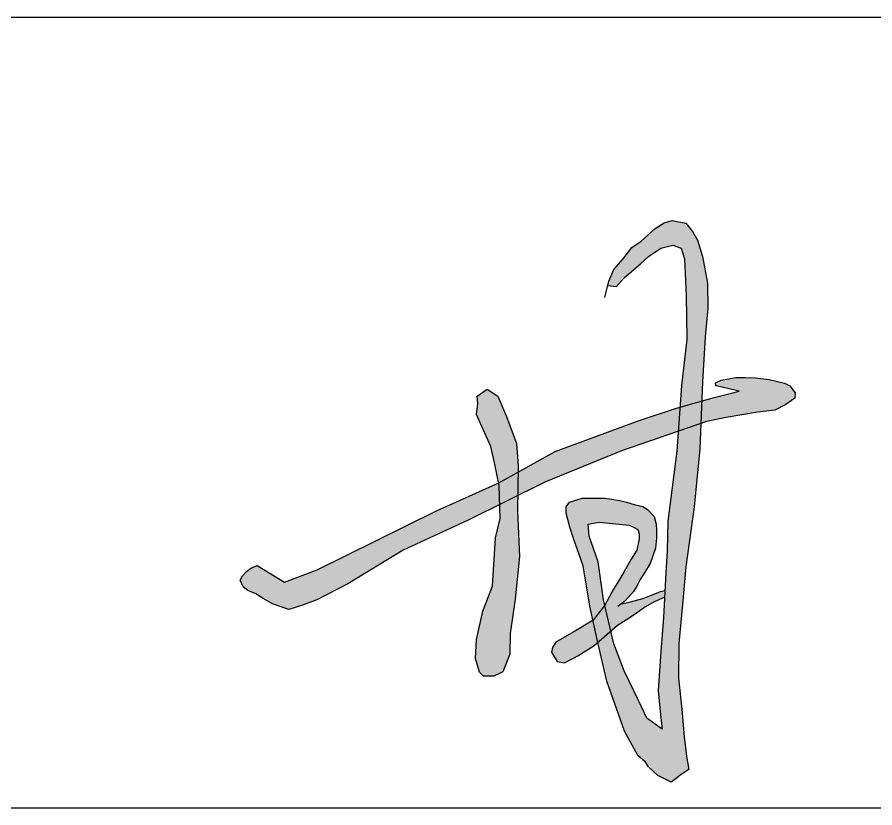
# Model space of a CAD drawing. Extents: x 9732137 to 18866768, y -962146 to 246094.
# Drawn here: x 9819040 to 9819745, y 7894 to 8544 of the extents above; entities that cross this region are included whole.
import ezdxf

# ---------------------------------------------------------------- set-up
doc = ezdxf.new("R2010")
doc.units = 0
doc.header["$LTSCALE"] = 1000
doc.layers.get('0').update_dxf_attribs({"linetype": 'CONTINUOUS'})
doc.layers.add('HATCH', color=254, linetype='CONTINUOUS')

msp = doc.modelspace()

# ---------------------------------------------------------------- hatches: boundary and pattern name
at = {"layer": 'HATCH'}
for points in [[(9819605.71, 8280.87), (9819607.85, 8304.37), (9819607.58, 8324.98), (9819603.57, 8346.88), (9819599.3, 8360.49), (9819595.29, 8367.44), (9819589.68, 8374.38), (9819578.45, 8376.51), (9819572.04, 8374.65), (9819564.56, 8370.11), (9819553.07, 8359.43), (9819545.32, 8354.35), (9819538.11, 8345.01), (9819530.63, 8336.2), (9819526.35, 8326.59), (9819525.51, 8323.07), (9819532.88, 8322.35), (9819539.29, 8329.77), (9819552.44, 8340.89), (9819559.19, 8346.95), (9819569.3, 8353.69), (9819579.08, 8356.39), (9819585.83, 8353.69), (9819588.53, 8344.93), (9819589.88, 8314.94), (9819590.55, 8278.88), (9819586.17, 8241.05), (9819584.93, 8222.97), (9819602.7, 8228.08), (9819603.31, 8243.93)], [(9819671.99, 8225.27), (9819679.41, 8230.42), (9819679.62, 8234.75), (9819675.28, 8240.51), (9819670.75, 8242.78), (9819664.97, 8244.22), (9819658.17, 8245.87), (9819646.62, 8247.11), (9819638.58, 8247.52), (9819630.95, 8247.52), (9819624.97, 8246.49), (9819618.79, 8245.25), (9819614.04, 8243.19), (9819614.45, 8240.72), (9819619.61, 8239.48), (9819626.41, 8237.84), (9819633.43, 8236.39), (9819627.24, 8234.54), (9819613.01, 8231.04), (9819602.7, 8228.08), (9819601.99, 8209.65), (9819606.62, 8211.26), (9819622.91, 8214.55), (9819648.68, 8218.88), (9819662.91, 8220.53)], [(9819450.69, 8193.36), (9819442.33, 8215.51), (9819435.34, 8232.19), (9819426.54, 8237.83), (9819418.28, 8232.22), (9819418.88, 8225.89), (9819417.75, 8217.1), (9819422.04, 8207.18), (9819429.48, 8190.72), (9819432.41, 8177.33), (9819435.97, 8160.96), (9819451.95, 8169.81), (9819452.04, 8174.87)], [(9819602.7, 8228.08), (9819584.93, 8222.97), (9819583.58, 8203.28), (9819601.99, 8209.65)], [(9819536.86, 8187.09), (9819583.58, 8203.28), (9819584.93, 8222.97), (9819582.05, 8222.15), (9819551.32, 8212.05), (9819482.39, 8186.65), (9819451.95, 8169.81), (9819451.59, 8150.39), (9819473.89, 8161.47)], [(9819530.66, 8028.66), (9819528.19, 8039.16), (9819520.64, 8032.62), (9819517.38, 8029.81), (9819517.4, 8029.69), (9819524.92, 7997.89), (9819539.31, 7956.68), (9819550.25, 7936.74), (9819556.47, 7931.39), (9819559.05, 7927.31), (9819566.77, 7920.45), (9819577.71, 7914.88), (9819581.57, 7917.45), (9819585, 7920.67), (9819592.3, 7925.17), (9819590.15, 7936.13), (9819588.43, 7952.2), (9819586.5, 7974.93), (9819583.71, 8000.25), (9819584.04, 8028.79), (9819586.93, 8061), (9819589.69, 8091.83), (9819596.64, 8141.29), (9819601.18, 8188.88), (9819601.99, 8209.65), (9819583.58, 8203.28), (9819582.46, 8187.06), (9819575.04, 8129.33), (9819574.37, 8104.99), (9819573.36, 8086.79), (9819571.33, 8050.3), (9819569.31, 8022.38), (9819567, 7990.29), (9819568.98, 7970.14), (9819570.33, 7958.35), (9819557.62, 7967.35), (9819551.1, 7981.47), (9819539.14, 8006.22)], [(9819451.95, 8169.81), (9819435.97, 8160.96), (9819436.48, 8158.61), (9819436.87, 8143.07), (9819451.59, 8150.39)], [(9819357.52, 8105.52), (9819410.77, 8130.1), (9819436.87, 8143.07), (9819436.48, 8158.61), (9819435.97, 8160.96), (9819384.83, 8137.77), (9819286.85, 8089.39), (9819259.98, 8079.16), (9819237.58, 8092.91), (9819232.32, 8090.66), (9819228.82, 8087.98), (9819225.31, 8084.48), (9819223.46, 8080.77), (9819225.93, 8075.41), (9819229.85, 8072.32), (9819236.45, 8069.64), (9819242.43, 8065.73), (9819250.06, 8061.4), (9819263.46, 8056.66), (9819274.6, 8060.37), (9819286.56, 8064.7), (9819311.92, 8077.89)], [(9819452.95, 8100.38), (9819451.36, 8137.84), (9819451.59, 8150.39), (9819436.87, 8143.07), (9819437.15, 8131.56), (9819433.32, 8115.72), (9819430.84, 8075.96), (9819422.94, 8055.44), (9819417.75, 8032.22), (9819416.85, 8016.44), (9819420.23, 8005.16), (9819423.39, 8002.01), (9819431.96, 8002.01), (9819439.41, 8005.61), (9819445.05, 8020.04), (9819445.5, 8036.95), (9819449.56, 8065.36)], [(9819558.18, 8139.08), (9819554.47, 8141.44), (9819547.39, 8143.12), (9819540.98, 8145.14), (9819535.25, 8146.49), (9819528.84, 8147.5), (9819522.77, 8148.18), (9819512.99, 8148.18), (9819504.56, 8148.18), (9819494.11, 8145.14), (9819491.41, 8141.1), (9819491.41, 8136.04), (9819494.44, 8124.59), (9819497.48, 8115.15), (9819505.24, 8092.57), (9819510.97, 8059.55), (9819513.46, 8048), (9819523.2, 8060.41), (9819522.18, 8064.75), (9819517.61, 8095.87), (9819510.22, 8116.94), (9819509.35, 8126.93), (9819518.48, 8128.45), (9819537.61, 8126.71), (9819543.04, 8126.06), (9819547.17, 8124.1), (9819550.22, 8122.58), (9819551.3, 8119.11), (9819551.3, 8114.76), (9819549.57, 8105.42), (9819544.78, 8098.04), (9819539.13, 8088.05), (9819535.22, 8081.53), (9819533.05, 8077.84), (9819530.22, 8073.5), (9819526.96, 8067.42), (9819523.2, 8060.41), (9819528.19, 8039.16), (9819533.68, 8043.91), (9819540.85, 8048.69), (9819548.9, 8053.68), (9819554.98, 8058.24), (9819564.11, 8063.24), (9819572.25, 8066.92), (9819572.56, 8072.53), (9819568.89, 8071.49), (9819558.68, 8067.58), (9819554.33, 8065.84), (9819543.25, 8062.8), (9819536.77, 8061.4), (9819539.64, 8063.59), (9819546.72, 8071.68), (9819549.42, 8076.06), (9819552.11, 8081.45), (9819555.82, 8086.85), (9819560.54, 8094.6), (9819564.93, 8107.06), (9819565.6, 8115.49), (9819565.6, 8121.89), (9819565.27, 8126.95), (9819563.58, 8133.35)], [(9819523.2, 8060.41), (9819513.46, 8048), (9819517.38, 8029.81), (9819520.64, 8032.62), (9819528.19, 8039.16)], [(9819517.38, 8029.81), (9819513.46, 8048), (9819497.82, 8038.48), (9819483.04, 8030.01), (9819480.21, 8025.45), (9819479.34, 8021.76), (9819483.91, 8013.94), (9819489.99, 8012.85), (9819500.86, 8018.72), (9819508.25, 8023.28), (9819514.34, 8027.19)]]:
    msp.add_hatch(color=256, dxfattribs=at).paths.add_polyline_path(points)

# ---------------------------------------------------------------- linework, layer by layer
for p, q in [((9817456.78, 8543.72), (9828456.78, 8543.72)), ((9817456.78, 7893.72), (9822956.78, 7893.72))]:
    msp.add_line(p, q)
for points in [[(9819523.14, 8313.24), (9819526.35, 8326.59), (9819530.63, 8336.2), (9819538.11, 8345.01), (9819545.32, 8354.35), (9819553.07, 8359.43), (9819564.56, 8370.11), (9819572.04, 8374.65), (9819578.45, 8376.51), (9819589.68, 8374.38), (9819595.29, 8367.44), (9819599.3, 8360.49), (9819603.57, 8346.88), (9819607.58, 8324.98), (9819607.85, 8304.37), (9819605.71, 8280.87), (9819603.31, 8243.93), (9819601.18, 8188.88), (9819596.64, 8141.29), (9819589.69, 8091.83), (9819586.93, 8061), (9819584.04, 8028.79), (9819583.71, 8000.25), (9819586.5, 7974.93), (9819588.43, 7952.2), (9819590.15, 7936.13), (9819592.3, 7925.17), (9819585, 7920.67), (9819581.57, 7917.45), (9819577.71, 7914.88), (9819566.77, 7920.45), (9819559.05, 7927.31), (9819556.47, 7931.39), (9819550.25, 7936.74), (9819539.31, 7956.68), (9819524.92, 7997.89), (9819517.4, 8029.69), (9819510.97, 8059.55), (9819505.24, 8092.57), (9819497.48, 8115.15), (9819494.44, 8124.59), (9819491.41, 8136.04), (9819491.41, 8141.1), (9819494.11, 8145.14), (9819494.11, 8145.14), (9819504.56, 8148.18), (9819512.99, 8148.18), (9819512.99, 8148.18), (9819522.77, 8148.18), (9819528.84, 8147.5), (9819535.25, 8146.49), (9819540.98, 8145.14), (9819547.39, 8143.12), (9819554.47, 8141.44), (9819558.18, 8139.08), (9819563.58, 8133.35), (9819565.27, 8126.95), (9819565.6, 8121.89), (9819565.6, 8115.49), (9819564.93, 8107.06), (9819560.54, 8094.6), (9819555.82, 8086.85), (9819552.11, 8081.45), (9819549.42, 8076.06), (9819546.72, 8071.68), (9819546.72, 8071.68), (9819539.64, 8063.59), (9819533.9, 8059.21)], [(9819525.51, 8323.07), (9819532.88, 8322.35), (9819532.88, 8322.35), (9819539.29, 8329.77), (9819552.44, 8340.89), (9819559.19, 8346.95), (9819569.3, 8353.69), (9819579.08, 8356.39), (9819579.08, 8356.39), (9819585.83, 8353.69), (9819588.53, 8344.93), (9819589.88, 8314.94), (9819590.55, 8278.88), (9819586.17, 8241.05), (9819582.46, 8187.06), (9819575.04, 8129.33), (9819574.37, 8104.99), (9819573.36, 8086.79), (9819571.33, 8050.3), (9819569.31, 8022.38), (9819567, 7990.29), (9819568.98, 7970.14), (9819570.33, 7958.35), (9819570.33, 7958.35), (9819557.62, 7967.35), (9819551.1, 7981.47), (9819539.14, 8006.22), (9819530.66, 8028.66), (9819522.18, 8064.75), (9819517.61, 8095.87), (9819510.22, 8116.94), (9819509.35, 8126.93), (9819509.35, 8126.93), (9819518.48, 8128.45), (9819537.61, 8126.71), (9819537.61, 8126.71), (9819543.04, 8126.06), (9819547.17, 8124.1), (9819550.22, 8122.58), (9819551.3, 8119.11), (9819551.3, 8114.76), (9819549.57, 8105.42), (9819544.78, 8098.04), (9819539.13, 8088.05), (9819535.22, 8081.53), (9819533.05, 8077.84), (9819530.22, 8073.5), (9819526.96, 8067.42), (9819523.2, 8060.41), (9819513.46, 8048), (9819497.82, 8038.48), (9819483.04, 8030.01), (9819480.21, 8025.45), (9819479.34, 8021.76), (9819483.91, 8013.94), (9819489.99, 8012.85), (9819500.86, 8018.72), (9819508.25, 8023.28), (9819514.34, 8027.19), (9819520.64, 8032.62), (9819533.68, 8043.91), (9819540.85, 8048.69), (9819548.9, 8053.68), (9819554.98, 8058.24), (9819564.11, 8063.24), (9819572.25, 8066.92)], [(9819237.58, 8092.91), (9819259.98, 8079.16), (9819286.85, 8089.39), (9819384.83, 8137.77), (9819435.97, 8160.96), (9819482.39, 8186.65), (9819551.32, 8212.05), (9819582.05, 8222.15), (9819613.01, 8231.04), (9819627.24, 8234.54), (9819633.43, 8236.39), (9819626.41, 8237.84), (9819619.61, 8239.48), (9819614.45, 8240.72), (9819614.45, 8240.72), (9819614.04, 8243.19), (9819618.79, 8245.25), (9819624.97, 8246.49), (9819630.95, 8247.52), (9819638.58, 8247.52), (9819646.62, 8247.11), (9819658.17, 8245.87), (9819664.97, 8244.22), (9819670.75, 8242.78), (9819675.28, 8240.51), (9819679.62, 8234.75), (9819679.41, 8230.42), (9819671.99, 8225.27), (9819662.91, 8220.53), (9819648.68, 8218.88), (9819622.91, 8214.55), (9819606.62, 8211.26), (9819536.86, 8187.09), (9819473.89, 8161.47), (9819410.77, 8130.1), (9819357.52, 8105.52), (9819311.92, 8077.89), (9819286.56, 8064.7), (9819274.6, 8060.37), (9819263.46, 8056.66), (9819250.06, 8061.4), (9819242.43, 8065.73), (9819236.45, 8069.64), (9819229.85, 8072.32), (9819225.93, 8075.41), (9819223.46, 8080.77), (9819225.31, 8084.48), (9819228.82, 8087.98), (9819232.32, 8090.66), (9819237.58, 8092.91)], [(9819418.28, 8232.22), (9819426.54, 8237.83), (9819435.34, 8232.19), (9819442.33, 8215.51), (9819450.69, 8193.36), (9819452.04, 8174.87), (9819451.36, 8137.84), (9819452.95, 8100.38), (9819449.56, 8065.36), (9819445.5, 8036.95), (9819445.05, 8020.04), (9819439.41, 8005.61), (9819431.96, 8002.01), (9819423.39, 8002.01), (9819420.23, 8005.16), (9819416.85, 8016.44), (9819417.75, 8032.22), (9819422.94, 8055.44), (9819430.84, 8075.96), (9819433.32, 8115.72), (9819437.15, 8131.56), (9819436.48, 8158.61), (9819432.41, 8177.33), (9819429.48, 8190.72), (9819422.04, 8207.18), (9819417.75, 8217.1), (9819418.88, 8225.89), (9819418.28, 8232.22)], [(9819536.77, 8061.4), (9819536.77, 8061.4), (9819543.25, 8062.8), (9819554.33, 8065.84), (9819558.68, 8067.58), (9819568.89, 8071.49), (9819572.56, 8072.53)]]:
    msp.add_lwpolyline(points)

doc.saveas('drawing.dxf')
